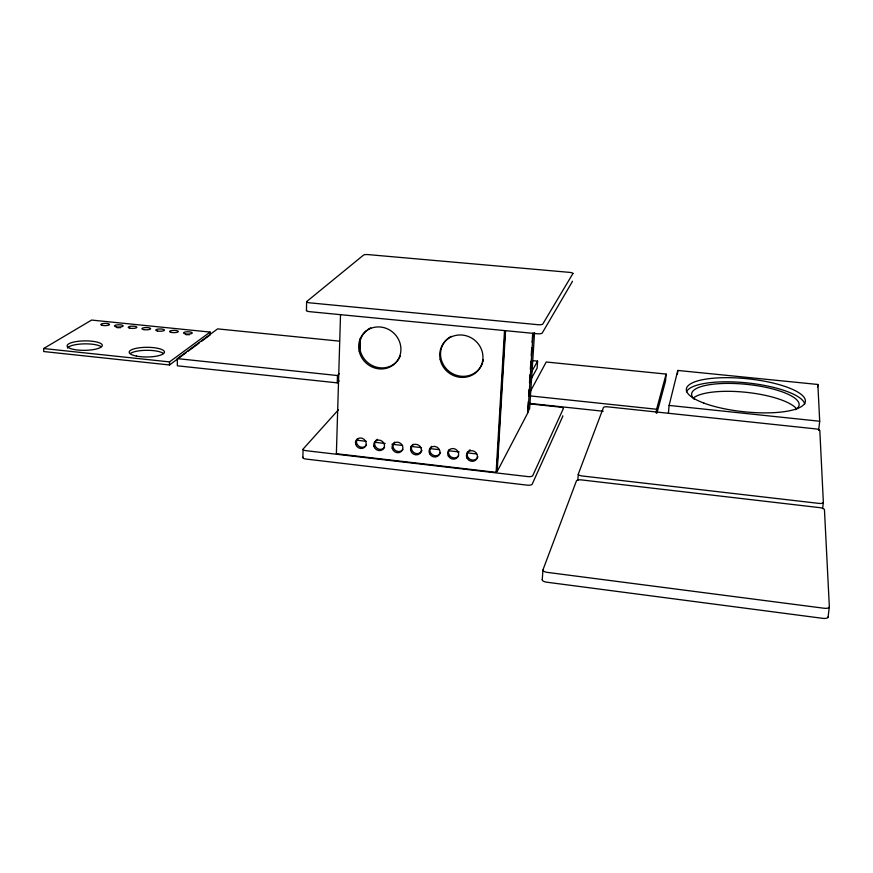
<?xml version="1.0" encoding="UTF-8"?>
<svg xmlns="http://www.w3.org/2000/svg" width="873" height="873" viewBox="0 0 873 873"><rect width="100%" height="100%" fill="white"/><g stroke="black" fill="none" stroke-linecap="round" stroke-linejoin="round"><path stroke-width="1.31" d="M339.499 341.157L217.617 328.881L177.339 358.617L177.339 365.809L337.262 382.865L339.106 380.934M185.971 352.812L169.515 364.969L43.726 351.546L43.65 348.523L91.6 320.064L210.109 332.078L210.098 334.97L201.325 341.452M302.876 457.594L303.073 449.257M306.434 310.515L306.641 301.72M337.262 382.865L337.48 375.543L339.324 373.633M340.525 314.662L336.378 453.709L496.126 472.358L496.792 471.082L505.107 330.954M359.992 349.047L360.353 338.157M496.126 472.358L504.529 330.583M505.532 330.976L497.174 471.518L527.969 412.547L533.097 332.929M527.75 409.786L528.274 401.689M528.612 396.298L529.049 389.544M529.485 382.8L530.009 374.703M530.358 369.312L530.871 361.215M531.221 355.813L531.744 347.716M532.094 342.314L532.617 334.228M534.549 332.722L529.638 408.542L527.576 412.482M532.203 360.582L537.582 361.127L537.124 368.144L531.286 378.707M542.253 579.814L542.93 570.047M577.828 480.314L578.286 474.225M656.267 413.06L656.594 409.251L666.143 374.081L546.225 362L530.555 391.028M666.143 374.081L665.51 381.206L656.954 413.049M668.412 413.06L669.1 405.432L677.797 370.447L817.87 384.469L819.703 421.244L818.634 430.302M677.426 374.408L677.797 370.447M817.554 387.154L817.87 384.469M822.606 508.632L823.359 502.368L819.823 430.509A4.07 1.179 6.8 0 0 815.731 428.894L607.673 406.829A3.863 1.146 4.7 0 0 603.439 407.538L578.319 474.039A4.365 1.473 4.8 0 0 582.105 475.96L818.819 503.383A4.638 1.517 7.7 0 0 823.359 502.368M828.073 617.167L829.35 606.822L824.45 509.745A4.692 1.56 7.8 0 0 819.725 507.639L581.363 479.899A4.409 1.506 4.8 0 0 576.464 480.837L542.984 569.785A5.085 2.008 4.9 0 0 547.284 572.382L824.036 608.241A5.467 2.084 9.1 0 0 829.35 606.822M531.1 372.706L537.582 361.127M355.409 442.229L357.985 439.064M338.375 409.83L303.247 448.897A4.212 1.408 1.3 0 0 306.107 450.697L527.783 476.582A4.365 1.484 4.1 0 0 532.748 475.643L563.336 408.619A3.863 1.157 4.2 0 0 560.03 407.102L528.874 403.773M188.164 351.186L199.131 343.078M43.65 348.523L169.515 361.902L210.109 332.078M669.1 405.432L819.703 421.244M177.339 358.617L337.48 375.543M530.751 395.96L656.594 409.251M528.907 403.315L603.232 411.248M356.937 440.243L366.354 441.312M374.419 442.24L385.179 443.473M391.901 444.237L402.649 445.47M410.725 446.398L421.473 447.631M429.549 448.547L438.955 449.628M448.373 450.708L459.122 451.941M467.197 452.858L476.603 453.938M169.515 361.902L169.515 364.969M572.241 281.226A3.95 0.895 3.6 0 1 572.35 281.586L542.198 333.06A4.474 1.146 3.6 0 1 537.124 333.737L309.555 311.661A4.321 1.08 1.5 0 1 306.609 310.242M482.605 362.797A21.967 20.788 35.5 0 1 448.558 370.927A21.967 20.788 35.5 0 1 451.21 336.334M483.402 359.611A21.967 20.788 35.5 0 1 482.922 361.76M400.391 355.748A21.694 20.33 43 0 1 368.952 363.539A21.694 20.33 43 0 1 366.311 330.736M367.347 329.907A21.694 20.33 43 0 1 370.785 327.833M421.986 450.326A5.576 5.151 35.3 0 1 413.878 452.607A5.576 5.151 35.3 0 1 413.115 444.193M402.944 449.409A5.565 5.129 36.6 0 1 394.902 450.031A5.565 5.129 36.6 0 1 394.694 442.098M384.589 447.303A5.544 5.107 37.9 0 1 376.088 447.413A5.544 5.107 37.9 0 1 377.507 439.294M366.529 444.903A5.533 5.085 39.1 0 1 359.283 446.474A5.533 5.085 39.1 0 1 357.068 439.206M440.527 452.454A5.598 5.183 33.8 0 1 432.364 454.735A5.598 5.183 33.8 0 1 431.633 446.31M458.554 455.804A5.62 5.205 32.4 0 1 450.959 456.874A5.62 5.205 32.4 0 1 449.311 449.431M477.913 456.754A5.631 5.227 30.8 0 1 470.274 459.416A5.631 5.227 30.8 0 1 468.015 451.57M468.943 450.566A5.631 5.227 30.8 0 1 470.132 449.857M828.106 616.895A5.456 2.117 9.2 0 1 822.792 618.346L546.596 582.182A5.074 2.03 5 0 1 542.308 579.552M130.513 353.39A17.646 4.867 -0.2 0 1 146.599 350.302A17.646 4.867 -0.2 0 1 162.989 353.139M67.385 348.065A17.591 4.747 -0.8 0 1 82.826 343.907A17.591 4.747 -0.8 0 1 101.082 346.636M117.211 327.735A4.354 1.135 -0.4 0 1 120.529 327.724M186.036 334.763A4.376 1.157 0.3 0 1 189.376 334.741M693.522 397.87A53.951 15.343 6 0 1 745.924 392.293A53.951 15.343 6 0 1 796.34 408.52M686.451 391.813A59.768 16.718 5.9 0 1 747.048 382.887A59.768 16.718 5.9 0 1 804.764 403.981M694.144 399.147A54.028 15.114 5.9 0 1 746.982 384.393A54.028 15.114 5.9 0 1 795.543 409.666M303.04 457.223A4.212 1.419 1.2 0 0 305.899 459.045L527.227 485.159A4.354 1.506 4.2 0 0 532.181 484.209L562.79 416.279A3.852 1.168 4.2 0 0 562.692 415.81M572.917 273.544L542.799 324.014A4.485 1.124 3.6 0 1 537.713 324.68L309.762 302.844A4.332 1.059 1.5 0 1 306.816 301.458L363.572 255.058A3.819 0.829 2 0 1 368.21 254.61L569.512 272.365A3.95 0.873 3.6 0 1 572.917 273.544M440.188 359.447A22.011 20.821 35.6 0 0 475.763 372.727A22.011 20.821 35.6 0 0 468.092 336.389A22.011 20.821 35.6 0 0 440.188 359.447M359.185 351.186A21.749 20.374 43 0 0 394.105 364.303A21.749 20.374 43 0 0 386.106 328.324A21.749 20.374 43 0 0 359.185 351.186M410.626 450.326A5.598 5.162 35.3 0 0 419.64 453.742A5.598 5.162 35.3 0 0 417.6 444.641A5.598 5.162 35.3 0 0 410.626 450.326M392.195 448.198A5.576 5.14 36.6 0 0 401.165 451.614A5.576 5.14 36.6 0 0 399.103 442.524A5.576 5.14 36.6 0 0 392.195 448.198M373.862 446.092A5.565 5.118 37.9 0 0 382.789 449.497A5.565 5.118 37.9 0 0 380.715 440.429A5.565 5.118 37.9 0 0 373.862 446.092M355.704 444.346A5.544 5.085 39.1 0 0 364.761 447.151A5.544 5.085 39.1 0 0 362.055 438.224A5.544 5.085 39.1 0 0 355.704 444.346M429.647 453.796A5.609 5.183 33.9 0 0 439.13 454.898A5.609 5.183 33.9 0 0 434.776 446.419A5.609 5.183 33.9 0 0 429.647 453.796M448.275 455.935A5.631 5.216 32.4 0 0 457.801 457.048A5.631 5.216 32.4 0 0 453.458 448.547A5.631 5.216 32.4 0 0 448.275 455.935M466.99 458.096A5.653 5.238 30.9 0 0 476.582 459.209A5.653 5.238 30.9 0 0 472.228 450.686A5.653 5.238 30.9 0 0 466.99 458.096M136.439 356.086A17.656 4.834 -0.2 0 0 164.397 352.594A17.656 4.834 -0.2 0 0 139.669 347.749A17.656 4.834 -0.2 0 0 136.439 356.086M73.834 349.462A17.602 4.725 -0.8 0 0 102.119 346.057A17.602 4.725 -0.8 0 0 78.133 341.31A17.602 4.725 -0.8 0 0 73.834 349.462M143.685 329.612A4.365 1.135 -0.1 0 0 150.614 328.815A4.365 1.135 -0.1 0 0 144.547 327.648A4.365 1.135 -0.1 0 0 143.685 329.612M129.913 328.204A4.365 1.135 -0.2 0 0 136.865 327.419A4.365 1.135 -0.2 0 0 130.83 326.262A4.365 1.135 -0.2 0 0 129.913 328.204M116.185 326.808A4.354 1.124 -0.3 0 0 123.158 326.022A4.354 1.124 -0.3 0 0 117.157 324.865A4.354 1.124 -0.3 0 0 116.185 326.808M102.294 325.367A4.354 1.113 -0.4 0 0 109.452 324.701A4.354 1.113 -0.4 0 0 103.832 323.457A4.354 1.113 -0.4 0 0 102.294 325.367M157.522 331.02A4.365 1.146 0 0 0 164.43 330.223A4.365 1.146 0 0 0 158.319 329.056A4.365 1.146 0 0 0 157.522 331.02M171.414 332.438A4.376 1.146 0.1 0 0 178.299 331.631A4.376 1.146 0.1 0 0 172.145 330.463A4.376 1.146 0.1 0 0 171.414 332.438M185.349 333.857A4.376 1.157 0.3 0 0 192.235 333.05A4.376 1.157 0.3 0 0 186.036 331.871A4.376 1.157 0.3 0 0 185.349 333.857M703.954 403.119A59.811 16.587 5.9 0 0 803.433 404.996A59.811 16.587 5.9 0 0 730.286 377.703A59.811 16.587 5.9 0 0 703.954 403.119"/></g></svg>
